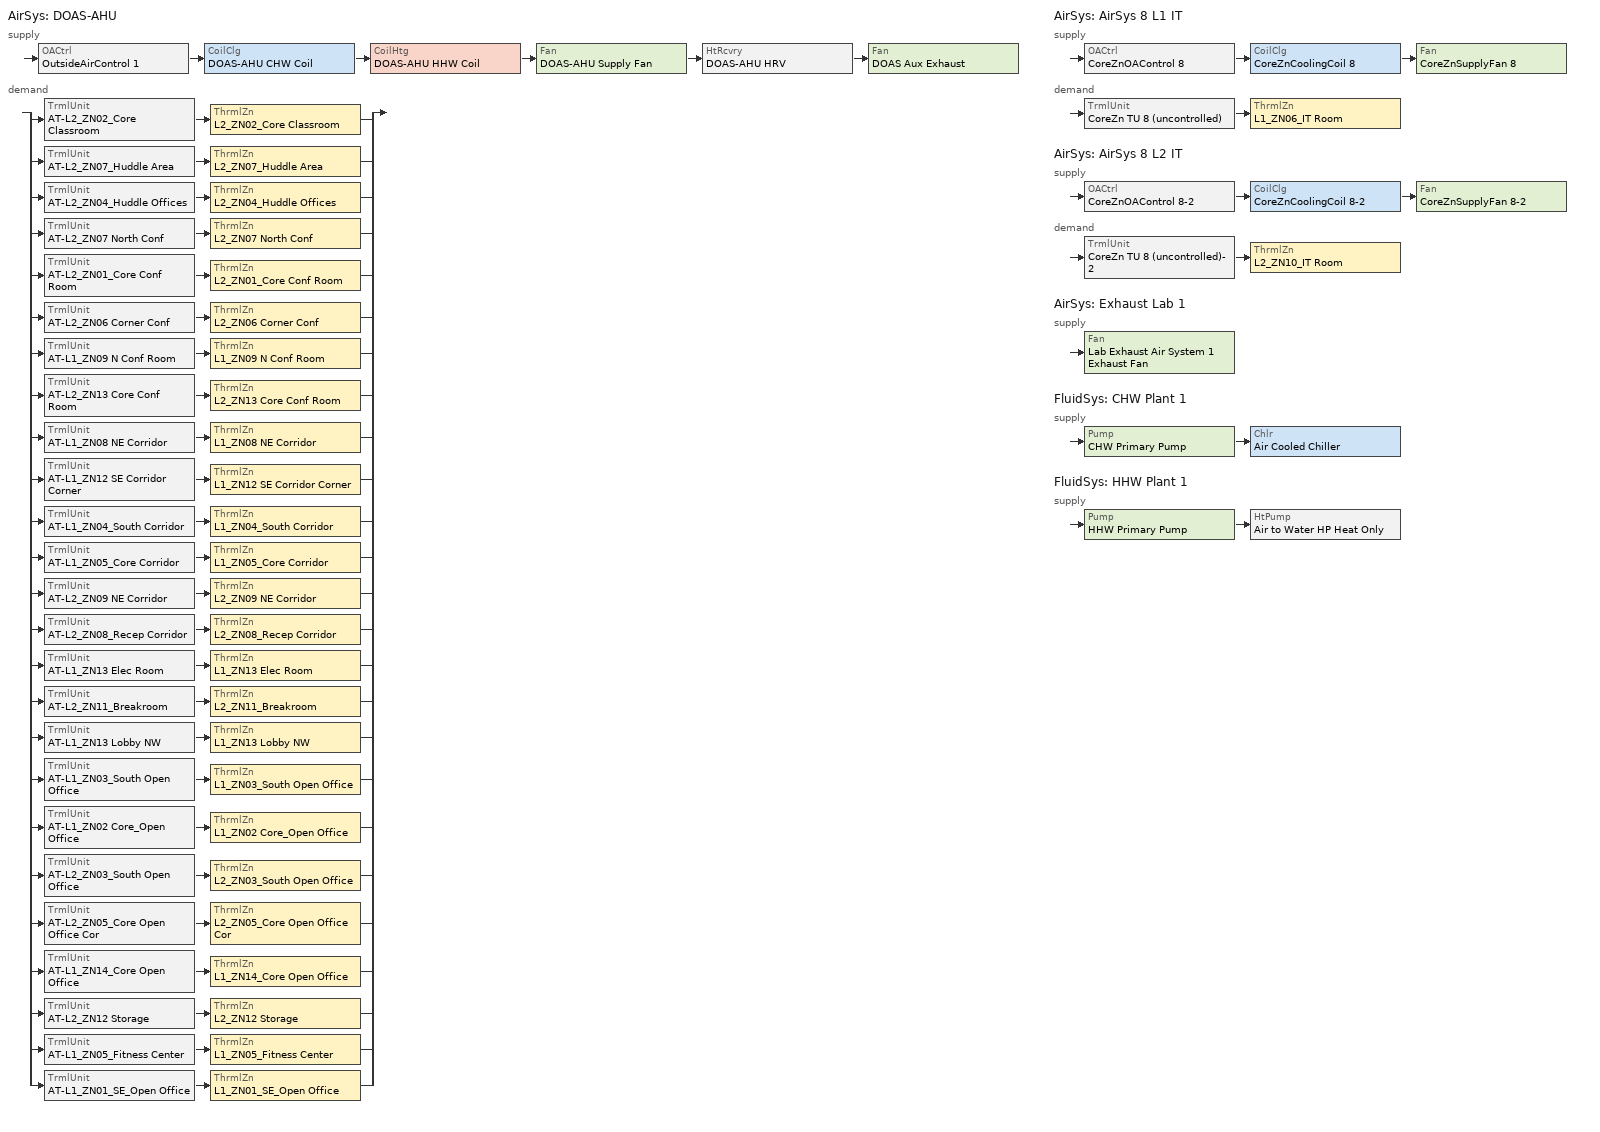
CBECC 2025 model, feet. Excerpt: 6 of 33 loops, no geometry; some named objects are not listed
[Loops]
AirSys 'DOAS-AHU'
 supply: OACtrl 'OutsideAirControl 1' > CoilClg 'DOAS-AHU CHW Coil' > CoilHtg 'DOAS-AHU HHW Coil' > Fan 'DOAS-AHU Supply Fan' > HtRcvry 'DOAS-AHU HRV' > Fan 'DOAS Aux Exhaust'
 demand: split
  | TrmlUnit 'AT-L2_ZN02_Core Classroom' > ThrmlZn 'L2_ZN02_Core Classroom'
  | TrmlUnit 'AT-L2_ZN07_Huddle Area' > ThrmlZn 'L2_ZN07_Huddle Area'
  | TrmlUnit 'AT-L2_ZN04_Huddle Offices' > ThrmlZn 'L2_ZN04_Huddle Offices'
  | TrmlUnit 'AT-L2_ZN07 North Conf' > ThrmlZn 'L2_ZN07 North Conf'
  | TrmlUnit 'AT-L2_ZN01_Core Conf Room' > ThrmlZn 'L2_ZN01_Core Conf Room'
  | TrmlUnit 'AT-L2_ZN06 Corner Conf' > ThrmlZn 'L2_ZN06 Corner Conf'
  | TrmlUnit 'AT-L1_ZN09 N Conf Room' > ThrmlZn 'L1_ZN09 N Conf Room'
  | TrmlUnit 'AT-L2_ZN13 Core Conf Room' > ThrmlZn 'L2_ZN13 Core Conf Room'
  | TrmlUnit 'AT-L1_ZN08 NE Corridor' > ThrmlZn 'L1_ZN08 NE Corridor'
  | TrmlUnit 'AT-L1_ZN12 SE Corridor Corner' > ThrmlZn 'L1_ZN12 SE Corridor Corner'
  | TrmlUnit 'AT-L1_ZN04_South Corridor' > ThrmlZn 'L1_ZN04_South Corridor'
  | TrmlUnit 'AT-L1_ZN05_Core Corridor' > ThrmlZn 'L1_ZN05_Core Corridor'
  | TrmlUnit 'AT-L2_ZN09 NE Corridor' > ThrmlZn 'L2_ZN09 NE Corridor'
  | TrmlUnit 'AT-L2_ZN08_Recep Corridor' > ThrmlZn 'L2_ZN08_Recep Corridor'
  | TrmlUnit 'AT-L1_ZN13 Elec Room' > ThrmlZn 'L1_ZN13 Elec Room'
  | TrmlUnit 'AT-L2_ZN11_Breakroom' > ThrmlZn 'L2_ZN11_Breakroom'
  | TrmlUnit 'AT-L1_ZN13 Lobby NW' > ThrmlZn 'L1_ZN13 Lobby NW'
  | TrmlUnit 'AT-L1_ZN03_South Open Office' > ThrmlZn 'L1_ZN03_South Open Office'
  | TrmlUnit 'AT-L1_ZN02 Core_Open Office' > ThrmlZn 'L1_ZN02 Core_Open Office'
  | TrmlUnit 'AT-L2_ZN03_South Open Office' > ThrmlZn 'L2_ZN03_South Open Office'
  | TrmlUnit 'AT-L2_ZN05_Core Open Office Cor' > ThrmlZn 'L2_ZN05_Core Open Office Cor'
  | TrmlUnit 'AT-L1_ZN14_Core Open Office' > ThrmlZn 'L1_ZN14_Core Open Office'
  | TrmlUnit 'AT-L2_ZN12 Storage' > ThrmlZn 'L2_ZN12 Storage'
  | TrmlUnit 'AT-L1_ZN05_Fitness Center' > ThrmlZn 'L1_ZN05_Fitness Center'
  | TrmlUnit 'AT-L1_ZN01_SE_Open Office' > ThrmlZn 'L1_ZN01_SE_Open Office'
AirSys 'AirSys 8 L1 IT'
 supply: OACtrl 'CoreZnOAControl 8' > CoilClg 'CoreZnCoolingCoil 8' > Fan 'CoreZnSupplyFan 8'
 demand: TrmlUnit 'CoreZn TU 8 (uncontrolled)' > ThrmlZn 'L1_ZN06_IT Room'
AirSys 'AirSys 8 L2 IT'
 supply: OACtrl 'CoreZnOAControl 8-2' > CoilClg 'CoreZnCoolingCoil 8-2' > Fan 'CoreZnSupplyFan 8-2'
 demand: TrmlUnit 'CoreZn TU 8 (uncontrolled)-2' > ThrmlZn 'L2_ZN10_IT Room'
AirSys 'Exhaust Lab 1'
 supply: Fan 'Lab Exhaust Air System 1 Exhaust Fan'
FluidSys 'CHW Plant 1'
 supply: Pump 'CHW Primary Pump' > Chlr 'Air Cooled Chiller'
FluidSys 'HHW Plant 1'
 supply: Pump 'HHW Primary Pump' > HtPump 'Air to Water HP Heat Only'
[AirSys] CtrlSysType=DDCToZone
DOAS-AHU: Type=DOASVAV; IsAllOA=1; NightCycleFanCtrl=CycleZoneFansOnly; OptStart=1; AirFlowPerSqFt=1; ClgDsgnSupAirTemp=55; HtgDsgnSupAirTemp=60; ClgCtrl=OutsideAirReset; ClgFixedSupTemp=55; HtgFixedSupTemp=60; ClRstOutdrLow=75; ClRstOutdrHi=45; DuctLctn=Conditioned
AirSys 8 L1 IT: Type=SZAC; SubType=CRAC; CtrlZnRef=L1_ZN06_IT Room; DuctIns=8
AirSys 8 L2 IT: Type=SZAC; SubType=CRAC; CtrlZnRef=L2_ZN10_IT Room; DuctIns=8
Exhaust Lab 1: Type=Exhaust; ExhSysType=Laboratory; ExhCtrlMthd=VariableFlowConstantSpeedFan
[AirSeg]
Name | Sys | Type | Path
DOAS-AHU Supply | DOAS-AHU | Supply
Exhaust Air | DOAS-AHU | Exhaust | Direct
CoreZnSysSupply AirSeg 8 | AirSys 8 L1 IT | Supply
CoreZnSysReturnAirSeg 8 | AirSys 8 L1 IT | Return
CoreZnSysSupply AirSeg 8-2 | AirSys 8 L2 IT | Supply
CoreZnSysReturnAirSeg 8-2 | AirSys 8 L2 IT | Return
Lab Exhaust Air System 1 Exhaust | Exhaust Lab 1 | Exhaust
[CoilClg]
Name | Sys | Type | FluidSegInRef | FluidSegOutRef | CapTotGrossRtd | CapTotNetRtd | DXSEER | NSenCOP | FanPwrRtd
DOAS-AHU CHW Coil | DOAS-AHU | ChilledWater | CHW Supply | CHW Return | 310000
CoreZnCoolingCoil 8 | AirSys 8 L1 IT | DirectExpansion |  |  |  | 70031 | 14 | 2.7 | 0.08
CoreZnCoolingCoil 8-2 | AirSys 8 L2 IT | DirectExpansion |  |  |  | 70031 | 14 | 2.7 | 0.08
[CoilHtg]
DOAS-AHU HHW Coil: Sys=DOAS-AHU; Type=HotWater; FluidSegInRef=HHW Supply; FluidSegOutRef=HHW Return; CapTotGrossRtd=310000
[Fan]
Name | Sys | CtrlMthd | PwrIdx | FlowCap | FlowMin | Class | CentType | MtrHP | MtrEff
DOAS-AHU Supply Fan | DOAS-AHU | VariableSpeedDrive | 0.5
DOAS Aux Exhaust | DOAS-AHU | VariableSpeedDrive | 0.3 | 5294 | 5294
CoreZnSupplyFan 8 | AirSys 8 L1 IT | ConstantVolume | 0.58 |  |  | Centrifugal | AirFoil | 0.125 | 0.855
CoreZnSupplyFan 8-2 | AirSys 8 L2 IT | ConstantVolume | 0.58 |  |  | Centrifugal | AirFoil | 0.125 | 0.855
Lab Exhaust Air System 1 Exhaust Fan | Exhaust Lab 1 | VariableSpeedDrive |  |  | 4883
[TrmlUnit]
Name | Sys | Type | ZnServedRef | PriAirSegRef | PriAirFlowMax
AT-L2_ZN02_Core Classroom | DOAS-AHU | VAVNoReheatBox | L2_ZN02_Core Classroom | DOAS-AHU Supply
AT-L2_ZN07_Huddle Area | DOAS-AHU | VAVNoReheatBox | L2_ZN07_Huddle Area
AT-L2_ZN04_Huddle Offices | DOAS-AHU | VAVNoReheatBox | L2_ZN04_Huddle Offices
AT-L2_ZN07 North Conf | DOAS-AHU | VAVNoReheatBox | L2_ZN07 North Conf
AT-L2_ZN01_Core Conf Room | DOAS-AHU | VAVNoReheatBox | L2_ZN01_Core Conf Room
AT-L2_ZN06 Corner Conf | DOAS-AHU | VAVNoReheatBox | L2_ZN06 Corner Conf
AT-L1_ZN09 N Conf Room | DOAS-AHU | VAVNoReheatBox | L1_ZN09 N Conf Room |  | 2000
AT-L2_ZN13 Core Conf Room | DOAS-AHU | VAVNoReheatBox | L2_ZN13 Core Conf Room
AT-L1_ZN08 NE Corridor | DOAS-AHU | VAVNoReheatBox | L1_ZN08 NE Corridor | DOAS-AHU Supply
AT-L1_ZN12 SE Corridor Corner | DOAS-AHU | VAVNoReheatBox | L1_ZN12 SE Corridor Corner
AT-L1_ZN04_South Corridor | DOAS-AHU | VAVNoReheatBox | L1_ZN04_South Corridor
AT-L1_ZN05_Core Corridor | DOAS-AHU | VAVNoReheatBox | L1_ZN05_Core Corridor
AT-L2_ZN09 NE Corridor | DOAS-AHU | VAVNoReheatBox | L2_ZN09 NE Corridor
AT-L2_ZN08_Recep Corridor | DOAS-AHU | VAVNoReheatBox | L2_ZN08_Recep Corridor
AT-L1_ZN13 Elec Room | DOAS-AHU | VAVNoReheatBox | L1_ZN13 Elec Room
AT-L2_ZN11_Breakroom | DOAS-AHU | VAVNoReheatBox | L2_ZN11_Breakroom
AT-L1_ZN13 Lobby NW | DOAS-AHU | VAVNoReheatBox | L1_ZN13 Lobby NW
AT-L1_ZN03_South Open Office | DOAS-AHU | VAVNoReheatBox | L1_ZN03_South Open Office
AT-L1_ZN02 Core_Open Office | DOAS-AHU | VAVNoReheatBox | L1_ZN02 Core_Open Office
AT-L2_ZN03_South Open Office | DOAS-AHU | VAVNoReheatBox | L2_ZN03_South Open Office
AT-L2_ZN05_Core Open Office Cor | DOAS-AHU | VAVNoReheatBox | L2_ZN05_Core Open Office Cor
AT-L1_ZN14_Core Open Office | DOAS-AHU | VAVNoReheatBox | L1_ZN14_Core Open Office
AT-L2_ZN12 Storage | DOAS-AHU | VAVNoReheatBox | L2_ZN12 Storage
AT-L1_ZN05_Fitness Center | DOAS-AHU | VAVNoReheatBox | L1_ZN05_Fitness Center
AT-L1_ZN01_SE_Open Office | DOAS-AHU | VAVNoReheatBox | L1_ZN01_SE_Open Office
CoreZn TU 8 (uncontrolled) | AirSys 8 L1 IT | Uncontrolled | L1_ZN06_IT Room | CoreZnSysSupply AirSeg 8
CoreZn TU 8 (uncontrolled)-2 | AirSys 8 L2 IT | Uncontrolled | L2_ZN10_IT Room | CoreZnSysSupply AirSeg 8-2
[HtRcvry]
DOAS-AHU HRV: Sys=DOAS-AHU; HasHXBypass=Yes; HtgSensEff100=0.6; ClgSensEff100=0.6; TempCtrl=Fixed; FixedSupTemp=60; EconoLockout=No
[OACtrl]
Name | Sys | AirSegSupRef | AirSegRetRef
OutsideAirControl 1 | DOAS-AHU
CoreZnOAControl 8 | AirSys 8 L1 IT | CoreZnSysSupply AirSeg 8 | CoreZnSysReturnAirSeg 8
CoreZnOAControl 8-2 | AirSys 8 L2 IT | CoreZnSysSupply AirSeg 8-2 | CoreZnSysReturnAirSeg 8-2
[FluidSys] CtrlType=DDC
Name | Type | DsgnSupWtrDelT | DsgnSupWtrTemp
CHW Plant 1 | ChilledWater | 12
HHW Plant 1 | HotWater |  | 130
[Chlr]
Air Cooled Chiller: Sys=CHW Plant 1; Type=Screw; EvapFluidSegInRef=CHW Return; EvapFluidSegOutRef=CHW Supply; CapRtd=648000; EER=15; IPLVEER=21
[FluidSeg]
Name | Sys | Type
CHW Supply | CHW Plant 1 | PrimarySupply
CHW Return | CHW Plant 1 | PrimaryReturn
HHW Supply | HHW Plant 1 | PrimarySupply
HHW Return | HHW Plant 1 | PrimaryReturn
[Pump] SpdCtrl=VariableSpeed; MtrEff=0.85; ImpellerEff=0.9; MtrHP=4
Name | Sys | TotHd
CHW Primary Pump | CHW Plant 1
HHW Primary Pump | HHW Plant 1 | 45
[HtPump]
Air to Water HP Heat Only: Sys=HHW Plant 1; HtgFluidSegInRef=HHW Return; HtgFluidSegOutRef=HHW Supply; HtgCapRtd=432000; HtgCOP=2.5; HtgPLRMin=0.25; HtgDefrostTempMax=36; HtgDefrostCtrl=Timed; HtgRtdCondWtrTemp=120 F/140 F; HtgCprsrLockoutTemp=36
